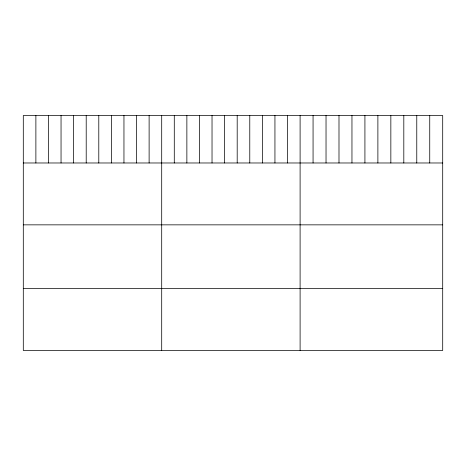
<?xml version="1.0" encoding="UTF-8"?>
<svg xmlns="http://www.w3.org/2000/svg" width="466" height="466" viewBox="0 0 466 466"><rect width="100%" height="100%" fill="white"/><g stroke="black" fill="none" stroke-linecap="round" stroke-linejoin="round"><path stroke-width="0.7" d="M442.7 162.978L442.7 350.467L23.3 350.467L23.3 115.533L442.7 115.533L442.7 162.978L23.3 162.978M23.3 224.851L442.7 224.851M23.3 288.594L442.7 288.594M429.739 115.533L429.739 162.978M416.773 115.533L416.773 162.978M403.812 115.533L403.812 162.978M390.846 115.533L390.846 162.978M377.885 115.533L377.885 162.978M364.919 115.533L364.919 162.978M351.958 115.533L351.958 162.978M338.992 115.533L338.992 162.978M326.031 115.533L326.031 162.978M313.065 115.533L313.065 162.978M300.104 115.533L300.104 350.467M287.522 115.533L287.522 162.978M274.94 115.533L274.94 162.978M262.358 115.533L262.358 162.978M249.776 115.533L249.776 162.978M237.194 115.533L237.194 162.978M224.612 115.533L224.612 162.978M212.03 115.533L212.03 162.978M199.448 115.533L199.448 162.978M186.866 115.533L186.866 162.978M174.284 115.533L174.284 162.978M161.702 115.533L161.702 350.467M149.12 115.533L149.12 162.978M136.538 115.533L136.538 162.978M123.956 115.533L123.956 162.978M111.374 115.533L111.374 162.978M98.792 115.533L98.792 162.978M86.21 115.533L86.21 162.978M73.628 115.533L73.628 162.978M61.046 115.533L61.046 162.978M48.464 115.533L48.464 162.978M35.882 115.533L35.882 162.978"/></g></svg>
